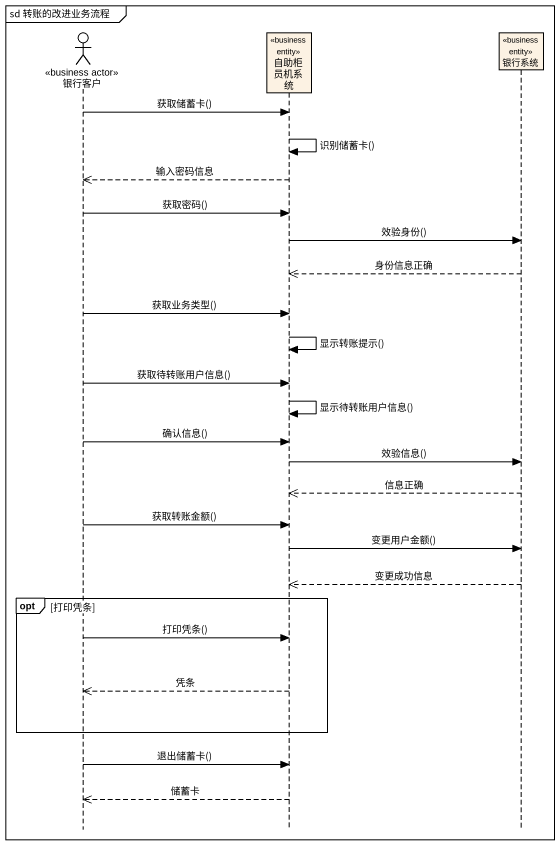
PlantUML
@startuml
mainframe sd 转账的改进业务流程
hide footbox
actor 银行客户 <<business actor>>
participant 自助柜员机系统 <<business entity>>
participant 银行系统 <<business entity>>

银行客户 -> 自助柜员机系统 : 获取储蓄卡()
自助柜员机系统 -> 自助柜员机系统 : 识别储蓄卡()
自助柜员机系统 -->> 银行客户 : 输入密码信息
银行客户 -> 自助柜员机系统 : 获取密码()
自助柜员机系统 -> 银行系统 : 效验身份()
银行系统 -->> 自助柜员机系统 : 身份信息正确
银行客户 -> 自助柜员机系统 : 获取业务类型()
自助柜员机系统 -> 自助柜员机系统 : 显示转账提示()
银行客户 -> 自助柜员机系统 : 获取待转账用户信息()
自助柜员机系统 -> 自助柜员机系统 : 显示待转账用户信息()
银行客户 -> 自助柜员机系统 : 确认信息()
自助柜员机系统 -> 银行系统 : 效验信息()
银行系统 -->> 自助柜员机系统 : 信息正确
银行客户 -> 自助柜员机系统 : 获取转账金额()
自助柜员机系统 -> 银行系统 : 变更用户金额()
银行系统 -->> 自助柜员机系统 : 变更成功信息
opt 打印凭条
  银行客户 -> 自助柜员机系统 : 打印凭条()
  自助柜员机系统 -->> 银行客户 : 凭条
end
银行客户 -> 自助柜员机系统 : 退出储蓄卡()
自助柜员机系统 -->> 银行客户 : 储蓄卡
@enduml
